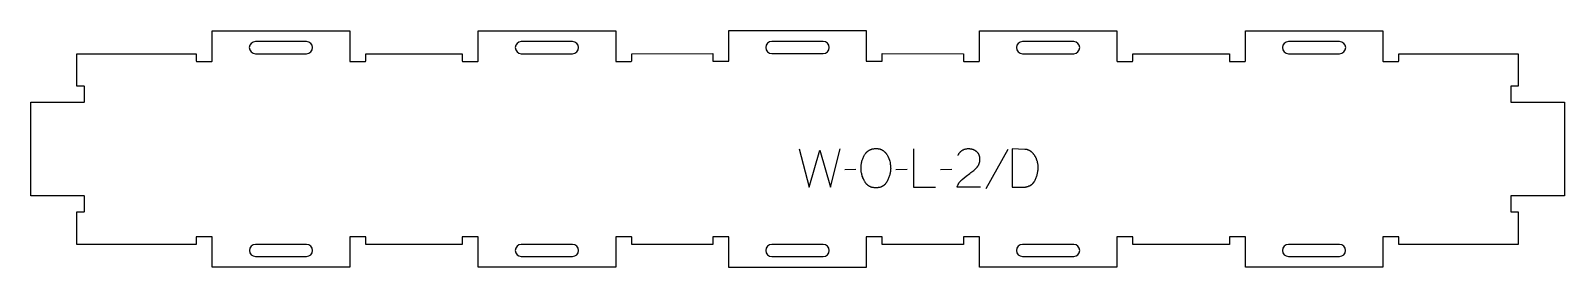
# Model space of a CAD drawing. Extents: x -600 to 600, y -93 to 93.
import ezdxf

# ---------------------------------------------------------------- set-up
doc = ezdxf.new("R2010")
doc.units = 0
for name, color, linetype in [('1_ANYTOOL_1MMDEEP_LABELS_S', 2, 'CONTINUOUS'), ('3_ANYTOOL_CUTTHROUGH_INSID', 4, 'CONTINUOUS'), ('4_ANYTOOL_CUTTHROUGH_OUTSI', 5, 'CONTINUOUS')]:
    doc.layers.add(name, color=color, linetype=linetype)

msp = doc.modelspace()

# ---------------------------------------------------------------- linework, layer by layer
at = {"layer": '1_ANYTOOL_1MMDEEP_LABELS_S'}
for p, q in [((164.4, -0.5), (147.2, -31.2)), ((45.6, -16.1), (36.9, -16.2)), ((85.7, -16.1), (76.9, -16.2)), ((120.6, -16.1), (111.8, -16.2))]:
    msp.add_line(p, q, dxfattribs=at)
for points in [[(1.3, 0), (9, -30), (17.4, -0.9), (25.9, -30), (33.4, 0)], [(90.8, 0), (90.8, -30), (107.9, -30)], [(143.1, -30), (124.8, -29.9), (125, -29.5), (125.1, -29), (125.2, -28.8), (125.3, -28.6), (125.4, -28.4), (125.5, -28.1), (125.6, -27.9), (125.7, -27.7), (125.8, -27.5), (125.9, -27.3), (126, -27.1), (126.2, -26.9), (126.3, -26.7), (126.4, -26.5), (126.5, -26.3), (126.7, -26.2), (126.8, -26), (126.9, -25.8), (127.1, -25.6), (127.2, -25.4), (127.4, -25.3), (127.5, -25.1), (127.7, -24.9), (127.8, -24.7), (128, -24.6), (128.2, -24.4), (128.3, -24.3), (128.5, -24.1), (128.7, -23.9), (128.9, -23.8), (131.8, -21.4), (134.9, -19.1), (135.6, -18.5), (136.4, -17.9), (137.1, -17.4), (137.8, -16.8), (138.4, -16.2), (139.1, -15.6), (139.7, -15), (140.3, -14.4), (140.5, -14.2), (140.6, -14), (140.7, -13.9), (140.9, -13.7), (141, -13.6), (141.1, -13.4), (141.2, -13.2), (141.3, -13), (141.5, -12.9), (141.6, -12.7), (141.7, -12.5), (141.8, -12.3), (141.8, -12.1), (141.9, -12), (142, -11.8), (142.1, -11.6), (142.2, -11.4), (142.2, -11.2), (142.3, -11), (142.3, -10.8), (142.4, -10.6), (142.4, -10.4), (142.5, -10.2), (142.5, -10), (142.6, -9.8), (142.6, -9.6), (142.6, -9.3), (142.6, -9.1), (142.7, -8.9), (142.7, -8.7), (142.7, -8.5), (142.7, -8.2), (142.7, -8), (142.7, -7.7), (142.6, -7.5), (142.6, -7.3), (142.6, -7), (142.6, -6.8), (142.6, -6.6), (142.5, -6.3), (142.5, -6.1), (142.4, -5.9), (142.4, -5.7), (142.3, -5.5), (142.3, -5.3), (142.2, -5.1), (142.1, -4.9), (142, -4.7), (142, -4.5), (141.9, -4.3), (141.8, -4.1), (141.7, -3.9), (141.6, -3.8), (141.5, -3.6), (141.4, -3.4), (141.2, -3.3), (141.1, -3.1), (141, -3), (140.9, -2.8), (140.7, -2.7), (140.6, -2.5), (140.4, -2.4), (140.3, -2.2), (140.1, -2.1), (140, -2), (139.8, -1.8), (139.7, -1.7), (139.5, -1.6), (139.3, -1.5), (139.1, -1.4), (139, -1.3), (138.8, -1.2), (138.6, -1.1), (138.4, -1), (138.2, -0.9), (138.1, -0.8), (137.9, -0.7), (137.7, -0.7), (137.5, -0.6), (137.3, -0.5), (137.1, -0.5), (136.9, -0.4), (136.7, -0.3), (136.5, -0.3), (136.3, -0.2), (136, -0.2), (135.8, -0.2), (135.6, -0.1), (135.4, -0.1), (135.2, -0.1), (134.9, -0.1), (134.7, 0), (134.5, 0), (134.2, 0), (133.8, 0), (133.4, 0), (133, 0), (132.7, 0), (132.3, -0.1), (132, -0.1), (131.7, -0.2), (131.3, -0.2), (131, -0.3), (130.7, -0.4), (130.5, -0.4), (130.4, -0.5), (130.2, -0.5), (130.1, -0.6), (129.9, -0.7), (129.8, -0.7), (129.6, -0.8), (129.5, -0.8), (129.4, -0.9), (129.2, -1), (129.1, -1), (128.9, -1.1), (128.8, -1.2), (128.7, -1.3), (128.5, -1.4), (128.4, -1.4), (128.3, -1.5), (128.2, -1.6), (128, -1.7), (127.9, -1.8), (127.8, -1.9), (127.7, -2), (127.6, -2.1), (127.4, -2.2), (127.3, -2.3), (127.2, -2.4), (127.1, -2.5), (127, -2.6), (126.9, -2.8), (126.8, -2.9), (126.7, -3), (126.6, -3.1), (126.4, -3.4), (126.2, -3.6), (126, -3.9), (125.8, -4.2), (125.6, -4.5), (125.4, -4.8), (125.3, -5.1)]]:
    msp.add_lwpolyline(points, dxfattribs=at)
for points in [[(61.7, 0.3), (62.1, 0.3), (62.5, 0.3), (62.8, 0.3), (63, 0.3), (63.2, 0.2), (63.3, 0.2), (63.5, 0.2), (63.7, 0.2), (63.8, 0.1), (64, 0.1), (64.2, 0.1), (64.3, 0), (64.5, 0), (64.6, -0.1), (64.8, -0.1), (65, -0.2), (65.1, -0.2), (65.3, -0.3), (65.4, -0.4), (65.6, -0.4), (65.7, -0.5), (65.9, -0.6), (66, -0.6), (66.1, -0.7), (66.3, -0.8), (66.4, -0.9), (66.5, -1), (66.7, -1.1), (67.1, -1.3), (67.3, -1.5), (67.6, -1.7), (67.8, -1.9), (68.1, -2.1), (68.3, -2.4), (68.5, -2.6), (68.7, -2.8), (68.9, -3.1), (69.1, -3.3), (69.3, -3.5), (69.5, -3.8), (69.7, -4.1), (69.9, -4.3), (70.1, -4.6), (70.4, -5.2), (70.6, -5.5), (70.7, -5.8), (70.9, -6.1), (71, -6.4), (71.2, -6.7), (71.3, -7), (71.4, -7.3), (71.5, -7.6), (71.7, -7.9), (71.8, -8.2), (71.9, -8.6), (72, -8.9), (72.1, -9.2), (72.1, -9.6), (72.4, -10.6), (72.5, -11.3), (72.6, -11.9), (72.7, -12.6), (72.8, -13.2), (72.8, -13.9), (72.8, -14.5), (72.9, -15.2), (72.8, -15.8), (72.8, -16.4), (72.8, -17.1), (72.7, -17.7), (72.6, -18.4), (72.5, -19), (72.3, -19.6), (72.2, -20.3), (72, -20.9), (71.8, -21.5), (71.5, -22.2), (71.3, -22.8), (71, -23.5), (70.7, -24.1), (70.4, -24.7), (70.1, -25.4), (69.9, -25.7), (69.7, -26), (69.5, -26.3), (69.3, -26.6), (69.1, -26.8), (68.9, -27.1), (68.7, -27.4), (68.5, -27.6), (68.4, -27.7), (68.3, -27.8), (68.2, -28), (68, -28.1), (67.9, -28.2), (67.8, -28.3), (67.7, -28.4), (67.6, -28.5), (67.4, -28.6), (67.3, -28.7), (67.2, -28.8), (67.1, -28.9), (66.9, -28.9), (66.8, -29), (66.7, -29.1), (66.5, -29.2), (66.4, -29.3), (66.2, -29.4), (66.1, -29.4), (66, -29.5), (65.8, -29.6), (65.7, -29.6), (65.5, -29.7), (65.4, -29.8), (65.2, -29.8), (65.1, -29.9), (64.9, -29.9), (64.8, -30), (64.5, -30.1), (64.1, -30.2), (63.8, -30.2), (63.5, -30.3), (63.2, -30.3), (62.8, -30.4), (62.5, -30.4), (62.1, -30.5), (61.7, -30.5), (61.4, -30.5), (61, -30.5), (60.6, -30.5), (60.2, -30.4), (59.9, -30.4), (59.5, -30.3), (59.2, -30.3), (58.8, -30.2), (58.5, -30.1), (58.2, -30.1), (57.8, -30), (57.7, -29.9), (57.5, -29.9), (57.4, -29.8), (57.2, -29.7), (57.1, -29.7), (56.9, -29.6), (56.8, -29.5), (56.6, -29.5), (56.5, -29.4), (56.3, -29.3), (56.2, -29.3), (56, -29.2), (55.9, -29.1), (55.8, -29), (55.6, -28.9), (55.5, -28.8), (55.4, -28.7), (55.2, -28.6), (55.1, -28.5), (55, -28.4), (54.9, -28.3), (54.7, -28.2), (54.6, -28.1), (54.5, -28), (54.4, -27.9), (54.2, -27.8), (54.1, -27.7), (54, -27.6), (53.9, -27.4), (53.8, -27.3), (53.6, -27), (53.4, -26.8), (53.2, -26.5), (53, -26.2), (52.8, -25.9), (52.6, -25.6), (52.4, -25.3), (52.1, -24.6), (51.8, -24), (51.5, -23.3), (51.2, -22.7), (51, -22), (50.7, -21.4), (50.5, -20.7), (50.4, -20.1), (50.2, -19.4), (50.1, -18.8), (49.9, -18.1), (49.8, -17.5), (49.8, -16.8), (49.7, -16.2), (49.7, -15.5), (49.7, -14.9), (49.7, -14.2), (49.7, -13.5), (49.8, -12.8), (49.9, -12.1), (50, -11.5), (50.1, -10.8), (50.2, -10.1), (50.4, -9.5), (50.6, -8.8), (50.8, -8.2), (51, -7.6), (51.3, -6.9), (51.6, -6.3), (51.9, -5.7), (52.2, -5.1), (52.5, -4.5), (52.7, -4.2), (52.9, -3.9), (53.1, -3.6), (53.3, -3.4), (53.5, -3.1), (53.8, -2.9), (54, -2.6), (54.2, -2.4), (54.3, -2.3), (54.4, -2.2), (54.6, -2.1), (54.7, -1.9), (54.8, -1.8), (54.9, -1.7), (55.1, -1.6), (55.2, -1.5), (55.3, -1.5), (55.5, -1.4), (55.6, -1.3), (55.7, -1.2), (55.9, -1.1), (56, -1), (56.2, -0.9), (56.3, -0.9), (56.4, -0.8), (56.6, -0.7), (56.9, -0.6), (57.2, -0.5), (57.5, -0.3), (57.8, -0.2), (58.1, -0.1), (58.5, 0), (58.8, 0), (59.1, 0.1), (59.5, 0.2), (59.8, 0.2), (60.2, 0.3), (60.6, 0.3), (60.9, 0.3), (61.3, 0.3)], [(167.8, 0), (167.8, -30), (176.3, -29.9), (176.7, -29.9), (177.1, -29.9), (177.5, -29.9), (177.9, -29.8), (178.3, -29.8), (178.7, -29.7), (179, -29.6), (179.4, -29.6), (179.7, -29.5), (180.1, -29.4), (180.4, -29.3), (180.7, -29.2), (181, -29), (181.2, -29), (181.4, -28.9), (181.5, -28.8), (181.7, -28.8), (181.8, -28.7), (181.9, -28.6), (182.1, -28.5), (182.2, -28.5), (182.4, -28.4), (182.5, -28.3), (182.6, -28.2), (182.8, -28.1), (182.9, -28), (183, -27.9), (183.2, -27.8), (183.3, -27.7), (183.4, -27.6), (183.5, -27.5), (183.7, -27.4), (183.8, -27.3), (183.9, -27.2), (184, -27.1), (184.1, -26.9), (184.2, -26.8), (184.3, -26.7), (184.4, -26.6), (184.6, -26.5), (184.7, -26.3), (184.8, -26.2), (184.9, -26.1), (185, -25.9), (185, -25.8), (185.2, -25.5), (185.4, -25.2), (185.6, -24.9), (185.9, -24.3), (186.2, -23.7), (186.5, -23), (186.7, -22.4), (187, -21.7), (187.2, -21.1), (187.4, -20.4), (187.5, -19.8), (187.7, -19.1), (187.8, -18.5), (187.9, -17.8), (188, -17.1), (188.1, -16.4), (188.1, -15.7), (188.2, -15), (188.2, -14.3), (188.2, -13.7), (188.1, -13.1), (188.1, -12.5), (188, -12), (187.9, -11.4), (187.9, -11.1), (187.8, -10.8), (187.8, -10.5), (187.7, -10.3), (187.6, -10), (187.6, -9.7), (187.5, -9.4), (187.4, -9.2), (187.3, -8.9), (187.2, -8.6), (187.1, -8.3), (187, -8.1), (186.9, -7.8), (186.8, -7.5), (186.5, -7), (186.3, -6.5), (186, -6), (185.7, -5.5), (185.5, -5.2), (185.3, -4.9), (185.1, -4.6), (184.9, -4.3), (184.7, -4), (184.5, -3.8), (184.3, -3.5), (184, -3.3), (183.8, -3.1), (183.6, -2.8), (183.4, -2.6), (183.1, -2.4), (182.9, -2.2), (182.7, -2), (182.4, -1.9), (182.2, -1.7), (181.9, -1.5), (181.7, -1.4), (181.4, -1.3), (181.2, -1.1), (180.9, -1), (180.6, -0.9), (180.4, -0.8), (180.1, -0.7), (179.8, -0.6), (179.5, -0.5), (179.2, -0.5), (179, -0.4), (178.7, -0.4), (178.4, -0.3), (178.1, -0.3), (177.8, -0.3), (172.9, -0.1)]]:
    msp.add_lwpolyline(points, close=True, dxfattribs=at)
at = {"layer": '3_ANYTOOL_CUTTHROUGH_INSID'}
for points in [[(-424, 74.7), (-384, 74.7, 1), (-384, 84.2), (-424, 84.2, 1)], [(-216, 74.7), (-176, 74.7, 1), (-176, 84.2), (-216, 84.2, 1)], [(-20, 74.8), (20, 74.8, 1), (20, 84.3), (-20, 84.3, 1)], [(176, 74.7), (216, 74.7, 1), (216, 84.2), (176, 84.2, 1)], [(384, 74.7), (424, 74.7, 1), (424, 84.2), (384, 84.2, 1)], [(-424, -74.8, 1), (-424, -84.2), (-384, -84.2, 1), (-384, -74.8)], [(-216, -74.8, 1), (-216, -84.2), (-176, -84.2, 1), (-176, -74.8)], [(-20, -74.8, 1), (-20, -84.3), (20, -84.3, 1), (20, -74.8)], [(176, -74.8, 1), (176, -84.2), (216, -84.2, 1), (216, -74.8)], [(384, -74.8, 1), (384, -84.2), (424, -84.2, 1), (424, -74.8)]]:
    msp.add_lwpolyline(points, format="xyb", close=True, dxfattribs=at)
at = {"layer": '4_ANYTOOL_CUTTHROUGH_OUTSI'}
msp.add_lwpolyline([(470.3, -74.8), (470.3, -69, 0.414214), (470, -68.8), (458, -68.8, 0.414214), (457.8, -69), (457.8, -92.7), (350.3, -92.7), (350.3, -69, 0.414214), (350, -68.8), (338, -68.8, 0.414214), (337.8, -69), (337.8, -74.8), (262.3, -74.8), (262.3, -69, 0.414214), (262, -68.8), (250, -68.8, 0.414214), (249.8, -69), (249.8, -92.7), (142.3, -92.7), (142.3, -69, 0.414214), (142, -68.8), (130, -68.8, 0.414214), (129.8, -69), (129.8, -74.8), (66.2, -74.8), (66.2, -69, 0.414214), (66, -68.8), (54, -68.8, 0.414214), (53.8, -69), (53.8, -92.8), (-53.7, -92.8), (-53.7, -69, 0.414214), (-54, -68.8), (-66, -68.8, 0.414214), (-66.2, -69), (-66.2, -74.8), (-129.7, -74.8), (-129.7, -69, 0.414214), (-130, -68.8), (-142, -68.8, 0.414214), (-142.2, -69), (-142.2, -92.7), (-249.7, -92.7), (-249.7, -69, 0.414214), (-250, -68.8), (-262, -68.8, 0.414214), (-262.2, -69), (-262.2, -74.8), (-337.7, -74.8), (-337.7, -69, 0.414214), (-338, -68.8), (-350, -68.8, 0.414214), (-350.2, -69), (-350.2, -92.7), (-457.7, -92.7), (-457.7, -69, 0.414214), (-458, -68.8), (-470, -68.8, 0.414214), (-470.2, -69), (-470.2, -74.8), (-563.7, -74.8), (-563.7, -49.3), (-558, -49.3, 0.414214), (-557.7, -49), (-557.7, -37, 0.414214), (-558, -36.8), (-599.7, -36.8), (-599.7, 36.7), (-558, 36.7, 0.414214), (-557.7, 37), (-557.7, 49, 0.414214), (-558, 49.2), (-563.7, 49.2), (-563.7, 74.7), (-470.2, 74.7), (-470.2, 69, 0.414214), (-470, 68.7), (-458, 68.7, 0.414214), (-457.7, 69), (-457.7, 92.7), (-350.2, 92.7), (-350.2, 69, 0.414214), (-350, 68.7), (-338, 68.7, 0.414214), (-337.7, 69), (-337.7, 74.7), (-262.2, 74.7), (-262.2, 69, 0.414214), (-262, 68.7), (-250, 68.7, 0.414214), (-249.7, 69), (-249.7, 92.7), (-142.2, 92.7), (-142.2, 69, 0.414214), (-142, 68.7), (-130, 68.7, 0.414214), (-129.7, 69), (-129.7, 74.7), (-66.2, 74.8), (-66.2, 69, 0.414214), (-66, 68.8), (-54, 68.8, 0.414214), (-53.7, 69), (-53.7, 92.8), (53.8, 92.8), (53.8, 69, 0.414214), (54, 68.8), (66, 68.8, 0.414214), (66.2, 69), (66.2, 74.8), (129.8, 74.7), (129.8, 69, 0.414214), (130, 68.7), (142, 68.7, 0.414214), (142.3, 69), (142.3, 92.7), (249.8, 92.7), (249.8, 69, 0.414214), (250, 68.7), (262, 68.7, 0.414214), (262.3, 69), (262.3, 74.7), (337.8, 74.7), (337.8, 69, 0.414214), (338, 68.7), (350, 68.7, 0.414214), (350.3, 69), (350.3, 92.7), (457.8, 92.7), (457.8, 69, 0.414214), (458, 68.7), (470, 68.7, 0.414214), (470.3, 69), (470.3, 74.7), (563.7, 74.7), (563.7, 49.2), (558, 49.2, 0.414214), (557.8, 49), (557.8, 37, 0.414214), (558, 36.7), (599.8, 36.7), (599.8, -36.8), (558, -36.8, 0.414214), (557.8, -37), (557.8, -49, 0.414214), (558, -49.3), (563.7, -49.3), (563.7, -74.8)], format="xyb", close=True, dxfattribs=at)

doc.saveas('drawing.dxf')
